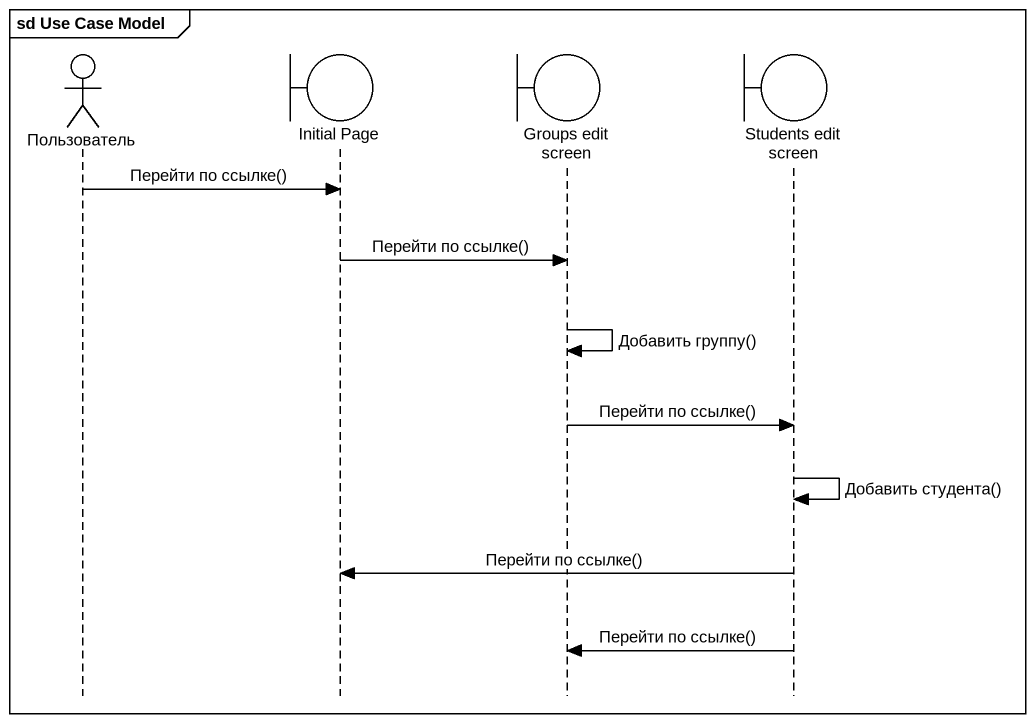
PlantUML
@startuml
mainframe sd Use Case Model
hide footbox
actor Пользователь
boundary "Initial Page" as Initial_Page
boundary "Groups edit screen" as Groups_edit_screen
boundary "Students edit screen" as Students_edit_screen

Пользователь -> Initial_Page : Перейти по ссылке()
Initial_Page -> Groups_edit_screen : Перейти по ссылке()
Groups_edit_screen -> Groups_edit_screen : Добавить группу()
Groups_edit_screen -> Students_edit_screen : Перейти по ссылке()
Students_edit_screen -> Students_edit_screen : Добавить студента()
Students_edit_screen -> Initial_Page : Перейти по ссылке()
Students_edit_screen -> Groups_edit_screen : Перейти по ссылке()
@enduml
